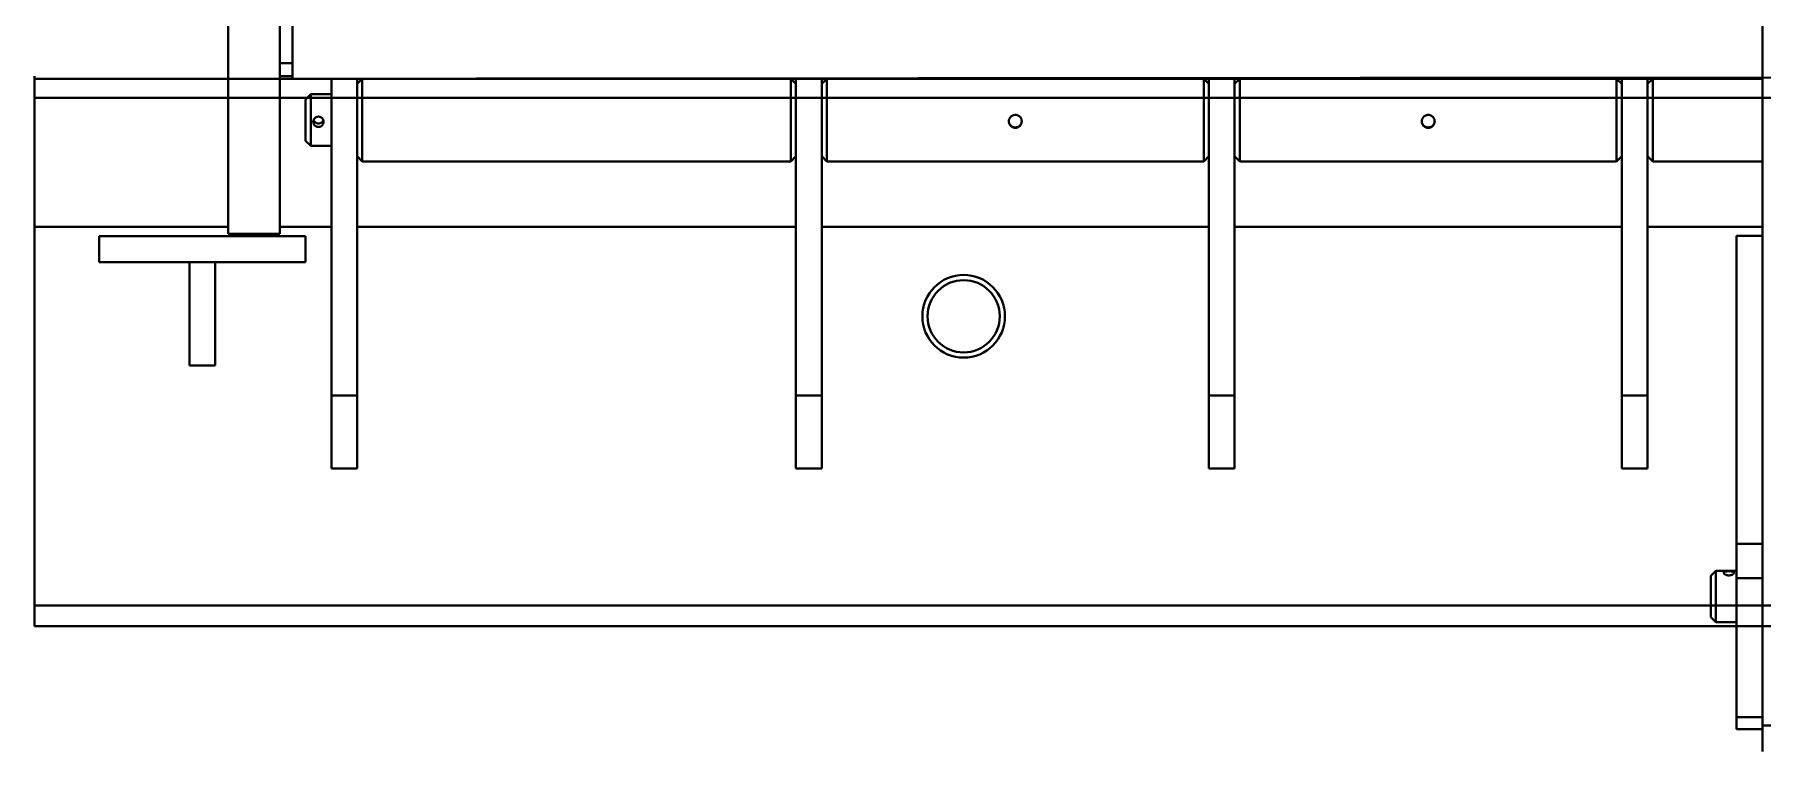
# Model space of a CAD drawing. Header units: millimetres. Extents: x 30271 to 35001, y 5679 to 9007.
# Drawn here: x 33177 to 33847, y 7477 to 7754 of the extents above; entities that cross this region are included whole.
import ezdxf

# ---------------------------------------------------------------- set-up
doc = ezdxf.new("R2010")
doc.units = ezdxf.units.MM
doc.linetypes.add('K5LT_BASIC', pattern=[0])

msp = doc.modelspace()

# ---------------------------------------------------------------- linework, layer by layer
at = {"color": 5, "linetype": 'K5LT_BASIC', "lineweight": 40, "ltscale": 0.5}
for p, q in [((33846.811, 8258.577), (33846.811, 7557.193)), ((33272.311, 7677.278), (33272.311, 7902.278)), ((33252.311, 7677.278), (33252.311, 7869.278)), ((33277.311, 7740.278), (33277.311, 7798.278)), ((33272.311, 7743.278), (33277.311, 7743.278)), ((33277.311, 7743.278), (33272.311, 7743.278)), ((33277.311, 7737.278), (33277.311, 7740.278)), ((33177.311, 7738.278), (33177.311, 7533.278)), ((34577.311, 7738.278), (33177.311, 7737.278)), ((33177.311, 7525.278), (33177.311, 7737.278)), ((33846.811, 7737.278), (33177.311, 7737.278)), ((33846.811, 7737.278), (33177.311, 7737.278)), ((33277.311, 7738.278), (33272.311, 7738.278)), ((33292.311, 7721.278), (33292.311, 7737.278)), ((33302.311, 7721.278), (33302.311, 7737.278)), ((33304.311, 7737.278), (33302.311, 7735.278)), ((33304.311, 7705.278), (33304.311, 7737.278)), ((33470.311, 7737.278), (33472.311, 7735.278)), ((33470.311, 7705.278), (33470.311, 7737.278)), ((33472.311, 7721.278), (33472.311, 7737.278)), ((33482.311, 7721.278), (33482.311, 7737.278)), ((33484.311, 7737.278), (33482.311, 7735.278)), ((33484.311, 7705.278), (33484.311, 7737.278)), ((33630.311, 7737.278), (33632.311, 7735.278)), ((33630.311, 7705.278), (33630.311, 7737.278)), ((33632.311, 7721.278), (33632.311, 7737.278)), ((33642.311, 7721.278), (33642.311, 7737.278)), ((33644.311, 7737.278), (33642.311, 7735.278)), ((33644.311, 7705.278), (33644.311, 7737.278)), ((33790.311, 7737.278), (33792.311, 7735.278)), ((33790.311, 7705.278), (33790.311, 7737.278)), ((33792.311, 7721.278), (33792.311, 7737.278)), ((33802.311, 7721.278), (33802.311, 7737.278)), ((33804.311, 7737.278), (33802.311, 7735.278)), ((33804.311, 7705.278), (33804.311, 7737.278)), ((34577.311, 7729.878), (33177.311, 7729.878)), ((33282.911, 7729.878), (33272.311, 7729.878)), ((33284.311, 7731.278), (33282.311, 7729.278)), ((33282.311, 7729.278), (33282.311, 7713.278)), ((33284.311, 7731.278), (33292.311, 7731.278)), ((33284.311, 7711.278), (33284.311, 7731.278)), ((33292.311, 7614.635), (33292.311, 7721.278)), ((33302.311, 7614.635), (33302.311, 7721.278)), ((33472.311, 7614.635), (33472.311, 7721.278)), ((33482.311, 7614.635), (33482.311, 7721.278)), ((33632.311, 7614.635), (33632.311, 7721.278)), ((33642.311, 7614.635), (33642.311, 7721.278)), ((33792.311, 7614.635), (33792.311, 7721.278)), ((33802.311, 7614.635), (33802.311, 7721.278)), ((33284.311, 7711.278), (33282.311, 7713.278)), ((33284.311, 7711.278), (33292.311, 7711.278)), ((33304.311, 7705.278), (33302.311, 7707.278)), ((33470.311, 7705.278), (33472.311, 7707.278)), ((33484.311, 7705.278), (33482.311, 7707.278)), ((33630.311, 7705.278), (33632.311, 7707.278)), ((33644.311, 7705.278), (33642.311, 7707.278)), ((33790.311, 7705.278), (33792.311, 7707.278)), ((33804.311, 7705.278), (33802.311, 7707.278)), ((33304.311, 7705.278), (33470.311, 7705.278)), ((33484.311, 7705.278), (33630.311, 7705.278)), ((33644.311, 7705.278), (33790.311, 7705.278)), ((33804.311, 7705.278), (33846.811, 7705.278)), ((33177.311, 7679.878), (33252.311, 7679.878)), ((33292.311, 7679.878), (33272.311, 7679.878)), ((33472.311, 7679.878), (33302.311, 7679.878)), ((33632.311, 7679.878), (33482.311, 7679.878)), ((33792.311, 7679.878), (33642.311, 7679.878)), ((33846.811, 7679.878), (33802.311, 7679.878)), ((33202.311, 7676.278), (33282.311, 7676.278)), ((33202.311, 7666.278), (33202.311, 7676.278)), ((33272.311, 7677.278), (33252.311, 7677.278)), ((33282.311, 7666.278), (33282.311, 7676.278)), ((33836.811, 7557.193), (33836.811, 7676.452)), ((33846.811, 7676.452), (33836.811, 7676.452)), ((33202.311, 7666.278), (33282.311, 7666.278)), ((33237.311, 7626.278), (33237.311, 7666.278)), ((33247.311, 7626.278), (33247.311, 7666.278)), ((33247.311, 7626.278), (33237.311, 7626.278)), ((33302.311, 7614.635), (33292.311, 7614.635)), ((33292.311, 7586.278), (33292.311, 7614.635)), ((33302.311, 7586.278), (33302.311, 7614.635)), ((33482.311, 7614.635), (33472.311, 7614.635)), ((33472.311, 7586.278), (33472.311, 7614.635)), ((33482.311, 7586.278), (33482.311, 7614.635)), ((33642.311, 7614.635), (33632.311, 7614.635)), ((33632.311, 7586.278), (33632.311, 7614.635)), ((33642.311, 7586.278), (33642.311, 7614.635)), ((33802.311, 7614.635), (33792.311, 7614.635)), ((33792.311, 7586.278), (33792.311, 7614.635)), ((33802.311, 7586.278), (33802.311, 7614.635)), ((33302.311, 7586.278), (33292.311, 7586.278)), ((33482.311, 7586.278), (33472.311, 7586.278)), ((33642.311, 7586.278), (33632.311, 7586.278)), ((33802.311, 7586.278), (33792.311, 7586.278)), ((33846.811, 7557.193), (33836.811, 7557.193)), ((33836.811, 7543.804), (33836.811, 7557.193)), ((33846.811, 7543.804), (33846.811, 7557.193)), ((33828.811, 7546.77), (33826.811, 7544.77)), ((33828.811, 7546.77), (33836.811, 7546.77)), ((33828.811, 7546.77), (33828.811, 7526.77)), ((33826.811, 7544.77), (33826.811, 7528.77)), ((33846.811, 7543.804), (33836.811, 7543.804)), ((33836.811, 7489.976), (33836.811, 7543.804)), ((33846.811, 7489.976), (33846.811, 7543.804)), ((33826.811, 7533.278), (33177.311, 7533.278)), ((34577.311, 7533.278), (33177.311, 7533.278)), ((33836.811, 7525.278), (33177.311, 7525.278)), ((34577.311, 7525.278), (33177.311, 7525.278)), ((33828.811, 7526.77), (33826.811, 7528.77)), ((33828.811, 7526.77), (33836.811, 7526.77)), ((33836.811, 7485.423), (33836.811, 7489.976)), ((33846.811, 7489.976), (33836.811, 7489.976)), ((33846.811, 7485.423), (33836.811, 7485.423)), ((33846.811, 7489.976), (33846.811, 7486.77)), ((33846.811, 7486.77), (33856.811, 7486.77)), ((33846.811, 7476.77), (33846.811, 7486.77)), ((33846.811, 7486.77), (33906.811, 7486.77))]:
    msp.add_line(p, q, dxfattribs=at)
for radius in [16, 14]:
    msp.add_circle((33537.311, 7645.278), radius, dxfattribs=at)
for points, knots in [([(33289.311, 7720.592), (33289.311, 7720.656), (33289.304, 7720.816), (33289.261, 7721.067), (33289.176, 7721.332), (33289.06, 7721.576), (33288.917, 7721.796), (33288.743, 7722), (33288.536, 7722.187), (33288.291, 7722.351), (33288.033, 7722.472), (33287.783, 7722.549), (33287.549, 7722.591), (33287.355, 7722.604), (33287.218, 7722.6), (33287.12, 7722.593), (33286.994, 7722.578), (33286.804, 7722.54), (33286.569, 7722.463), (33286.34, 7722.353), (33286.134, 7722.22), (33285.938, 7722.058), (33285.736, 7721.841), (33285.546, 7721.556), (33285.409, 7721.24), (33285.329, 7720.914), (33285.311, 7720.702), (33285.311, 7720.592)], [0, 0, 0, 0, 0.8506305, 2.1395032, 3.3825133, 4.5627597, 5.7267869, 6.8745951, 8.1401391, 9.4473631, 10.7962671, 11.9306262, 12.9369422, 13.9647185, 14.5163155, 14.767364, 15.2675037, 16.2069618, 17.3505055, 18.5552379, 19.591864, 20.6241683, 21.9454874, 23.5427142, 25.1682314, 26.5287025, 28, 28, 28, 28]), ([(33285.311, 7720.592), (33285.311, 7720.539), (33285.317, 7720.404), (33285.347, 7720.189), (33285.418, 7719.931), (33285.532, 7719.666), (33285.695, 7719.408), (33285.877, 7719.2), (33286.066, 7719.034), (33286.25, 7718.906), (33286.441, 7718.803), (33286.641, 7718.721), (33286.841, 7718.662), (33287.03, 7718.628), (33287.185, 7718.613), (33287.275, 7718.611), (33287.311, 7718.611)], [0, 0, 0, 0, 0.8655374, 2.1855451, 3.5247942, 5.224383, 6.8852174, 8.5072976, 9.7457548, 10.9804418, 12.1630226, 13.2972674, 14.4881831, 15.5404808, 16.4127554, 17, 17, 17, 17]), ([(33287.311, 7719.955), (33287.257, 7719.955), (33287.181, 7719.958), (33287.074, 7719.969), (33286.967, 7719.984), (33286.816, 7720.015), (33286.623, 7720.074), (33286.423, 7720.161), (33286.232, 7720.27), (33286.041, 7720.409), (33285.834, 7720.6), (33285.632, 7720.858), (33285.503, 7721.097), (33285.446, 7721.242), (33285.433, 7721.278)], [0, 0, 0, 0, 0.9940855, 1.4104365, 1.9656374, 2.9691349, 4.2534222, 5.6751427, 6.9721374, 8.2936868, 10.0168392, 12.1440695, 14.2917148, 15, 15, 15, 15]), ([(33289.19, 7721.278), (33289.156, 7721.185), (33289.069, 7720.992), (33288.901, 7720.735), (33288.711, 7720.525), (33288.526, 7720.365), (33288.324, 7720.227), (33288.082, 7720.103), (33287.813, 7720.013), (33287.58, 7719.97), (33287.416, 7719.957), (33287.339, 7719.955), (33287.311, 7719.955)], [0, 0, 0, 0, 1.572112, 3.3690751, 4.887569, 6.0684882, 7.2639524, 8.7913407, 10.3832846, 11.771501, 12.5594651, 13, 13, 13, 13]), ([(33287.311, 7718.611), (33287.355, 7718.611), (33287.418, 7718.613), (33287.507, 7718.62), (33287.6, 7718.63), (33287.754, 7718.656), (33287.969, 7718.714), (33288.214, 7718.816), (33288.437, 7718.946), (33288.627, 7719.092), (33288.788, 7719.247), (33288.932, 7719.421), (33289.07, 7719.633), (33289.19, 7719.887), (33289.276, 7720.179), (33289.308, 7720.418), (33289.311, 7720.556), (33289.311, 7720.592)], [0, 0, 0, 0, 0.7495808, 1.077519, 1.5294838, 2.355219, 3.7534044, 5.3521693, 6.9155895, 8.2097116, 9.488444, 10.7878547, 12.1233334, 13.8732365, 15.6246477, 17.3775671, 18, 18, 18, 18]), ([(33559.811, 7720.775), (33559.811, 7720.813), (33559.808, 7720.952), (33559.783, 7721.192), (33559.714, 7721.487), (33559.612, 7721.768), (33559.469, 7722.054), (33559.277, 7722.336), (33559.033, 7722.602), (33558.762, 7722.824), (33558.456, 7723.011), (33558.119, 7723.156), (33557.778, 7723.244), (33557.445, 7723.283), (33557.135, 7723.281), (33556.852, 7723.242), (33556.597, 7723.18), (33556.353, 7723.094), (33556.103, 7722.973), (33555.863, 7722.822), (33555.637, 7722.642), (33555.425, 7722.427), (33555.237, 7722.182), (33555.079, 7721.915), (33554.955, 7721.63), (33554.868, 7721.334), (33554.821, 7721.047), (33554.811, 7720.86), (33554.811, 7720.775)], [0, 0, 0, 0, 0.4162784, 1.5433144, 2.6626957, 3.7589362, 4.8396905, 6.198095, 7.5280349, 8.8295102, 10.0634122, 11.4919069, 12.8829904, 13.9519689, 15.1948896, 16.3027719, 17.1014536, 18.0956968, 19.1665319, 20.1697773, 21.2326756, 22.3634874, 23.5025596, 24.6481681, 25.7920524, 26.9298003, 28.0631361, 29, 29, 29, 29]), ([(33554.811, 7720.775), (33554.811, 7720.658), (33554.826, 7720.444), (33554.888, 7720.139), (33554.977, 7719.867), (33555.093, 7719.612), (33555.235, 7719.377), (33555.4, 7719.159), (33555.591, 7718.958), (33555.807, 7718.776), (33556.045, 7718.619), (33556.295, 7718.492), (33556.558, 7718.393), (33556.821, 7718.326), (33557.076, 7718.29), (33557.236, 7718.283), (33557.311, 7718.283)], [0, 0, 0, 0, 1.5156813, 2.783844, 4.0296581, 5.2349389, 6.4220349, 7.6028289, 8.7955058, 10.0241833, 11.2769784, 12.5021554, 13.6755968, 14.9170249, 16.0251593, 17, 17, 17, 17]), ([(33557.311, 7718.443), (33557.238, 7718.443), (33557.09, 7718.449), (33556.853, 7718.48), (33556.598, 7718.54), (33556.333, 7718.635), (33556.08, 7718.758), (33555.844, 7718.909), (33555.621, 7719.089), (33555.412, 7719.301), (33555.228, 7719.543), (33555.074, 7719.806), (33554.953, 7720.085), (33554.868, 7720.375), (33554.825, 7720.633), (33554.814, 7720.793), (33554.813, 7720.854)], [0, 0, 0, 0, 0.9622224, 1.9611863, 3.1562861, 4.4183052, 5.6896729, 6.8836585, 8.1503081, 9.4952181, 10.8457246, 12.1975189, 13.5450045, 14.8771703, 16.1983254, 17, 17, 17, 17]), ([(33559.81, 7720.854), (33559.808, 7720.797), (33559.798, 7720.644), (33559.76, 7720.401), (33559.684, 7720.13), (33559.581, 7719.875), (33559.453, 7719.635), (33559.297, 7719.409), (33559.114, 7719.198), (33558.903, 7719.003), (33558.665, 7718.831), (33558.407, 7718.687), (33558.145, 7718.579), (33557.883, 7718.503), (33557.606, 7718.454), (33557.413, 7718.443), (33557.311, 7718.443)], [0, 0, 0, 0, 0.7478401, 2.0240483, 3.2570478, 4.4678491, 5.6674715, 6.878113, 8.1216637, 9.3871043, 10.6992376, 12.0361736, 13.2949937, 14.4508952, 15.6515911, 17, 17, 17, 17]), ([(33557.311, 7718.283), (33557.361, 7718.283), (33557.473, 7718.286), (33557.672, 7718.305), (33557.933, 7718.354), (33558.239, 7718.451), (33558.548, 7718.599), (33558.817, 7718.776), (33559.044, 7718.97), (33559.242, 7719.181), (33559.418, 7719.42), (33559.568, 7719.686), (33559.685, 7719.972), (33559.767, 7720.272), (33559.805, 7720.541), (33559.811, 7720.71), (33559.811, 7720.775)], [0, 0, 0, 0, 0.6406218, 1.4521354, 2.5932893, 4.0826403, 5.6168347, 7.0371239, 8.2582626, 9.50423, 10.8008367, 12.1232537, 13.4697792, 14.8146025, 16.1534589, 17, 17, 17, 17]), ([(33719.811, 7720.775), (33719.811, 7720.813), (33719.808, 7720.952), (33719.783, 7721.192), (33719.714, 7721.487), (33719.612, 7721.768), (33719.469, 7722.054), (33719.277, 7722.336), (33719.033, 7722.602), (33718.762, 7722.824), (33718.456, 7723.011), (33718.119, 7723.156), (33717.778, 7723.244), (33717.445, 7723.283), (33717.135, 7723.281), (33716.852, 7723.242), (33716.597, 7723.18), (33716.353, 7723.094), (33716.103, 7722.973), (33715.863, 7722.822), (33715.637, 7722.642), (33715.425, 7722.427), (33715.237, 7722.182), (33715.079, 7721.915), (33714.955, 7721.63), (33714.868, 7721.334), (33714.821, 7721.047), (33714.811, 7720.86), (33714.811, 7720.775)], [0, 0, 0, 0, 0.4162784, 1.5433144, 2.6626957, 3.7589362, 4.8396905, 6.198095, 7.5280349, 8.8295102, 10.0634122, 11.4919069, 12.8829904, 13.9519689, 15.1948896, 16.3027719, 17.1014536, 18.0956968, 19.1665319, 20.1697773, 21.2326756, 22.3634874, 23.5025596, 24.6481681, 25.7920524, 26.9298003, 28.0631361, 29, 29, 29, 29]), ([(33714.811, 7720.775), (33714.811, 7720.658), (33714.826, 7720.444), (33714.888, 7720.139), (33714.977, 7719.867), (33715.093, 7719.612), (33715.235, 7719.377), (33715.4, 7719.159), (33715.591, 7718.958), (33715.807, 7718.776), (33716.045, 7718.619), (33716.295, 7718.492), (33716.558, 7718.393), (33716.821, 7718.326), (33717.076, 7718.29), (33717.236, 7718.283), (33717.311, 7718.283)], [0, 0, 0, 0, 1.5156813, 2.783844, 4.0296581, 5.2349389, 6.4220349, 7.6028289, 8.7955058, 10.0241833, 11.2769784, 12.5021554, 13.6755968, 14.9170249, 16.0251593, 17, 17, 17, 17]), ([(33717.311, 7718.443), (33717.238, 7718.443), (33717.09, 7718.449), (33716.853, 7718.48), (33716.598, 7718.54), (33716.333, 7718.635), (33716.08, 7718.758), (33715.844, 7718.909), (33715.621, 7719.089), (33715.412, 7719.301), (33715.228, 7719.543), (33715.074, 7719.806), (33714.953, 7720.085), (33714.868, 7720.375), (33714.825, 7720.633), (33714.814, 7720.793), (33714.813, 7720.854)], [0, 0, 0, 0, 0.9622224, 1.9611863, 3.1562861, 4.4183052, 5.6896729, 6.8836585, 8.1503081, 9.4952181, 10.8457246, 12.1975189, 13.5450045, 14.8771703, 16.1983254, 17, 17, 17, 17]), ([(33719.81, 7720.854), (33719.808, 7720.797), (33719.798, 7720.644), (33719.76, 7720.401), (33719.684, 7720.13), (33719.581, 7719.875), (33719.453, 7719.635), (33719.297, 7719.409), (33719.114, 7719.198), (33718.903, 7719.003), (33718.665, 7718.831), (33718.407, 7718.687), (33718.145, 7718.579), (33717.883, 7718.503), (33717.606, 7718.454), (33717.413, 7718.443), (33717.311, 7718.443)], [0, 0, 0, 0, 0.7478401, 2.0240483, 3.2570478, 4.4678491, 5.6674715, 6.878113, 8.1216637, 9.3871043, 10.6992376, 12.0361736, 13.2949937, 14.4508952, 15.6515911, 17, 17, 17, 17]), ([(33717.311, 7718.283), (33717.361, 7718.283), (33717.473, 7718.286), (33717.672, 7718.305), (33717.933, 7718.354), (33718.239, 7718.451), (33718.548, 7718.599), (33718.817, 7718.776), (33719.044, 7718.97), (33719.242, 7719.181), (33719.418, 7719.42), (33719.568, 7719.686), (33719.685, 7719.972), (33719.767, 7720.272), (33719.805, 7720.541), (33719.811, 7720.71), (33719.811, 7720.775)], [0, 0, 0, 0, 0.6406218, 1.4521354, 2.5932893, 4.0826403, 5.6168347, 7.0371239, 8.2582626, 9.50423, 10.8008367, 12.1232537, 13.4697792, 14.8146025, 16.1534589, 17, 17, 17, 17]), ([(33833.811, 7546.547), (33833.696, 7546.547), (33833.508, 7546.544), (33833.226, 7546.53), (33832.964, 7546.508), (33832.697, 7546.472), (33832.471, 7546.427), (33832.287, 7546.375), (33832.139, 7546.318), (33832.018, 7546.253), (33831.925, 7546.182), (33831.86, 7546.105), (33831.82, 7546.022), (33831.811, 7545.962), (33831.811, 7545.93)], [0, 0, 0, 0, 1.6440728, 2.6932936, 4.1335064, 5.6370046, 7.0750598, 8.2522018, 9.4302546, 10.5911587, 11.7340033, 12.8182839, 13.8620602, 15, 15, 15, 15]), ([(33831.811, 7545.93), (33831.811, 7545.906), (33831.817, 7545.851), (33831.848, 7545.763), (33831.904, 7545.666), (33831.988, 7545.565), (33832.101, 7545.461), (33832.242, 7545.358), (33832.41, 7545.261), (33832.598, 7545.173), (33832.801, 7545.097), (33833.01, 7545.037), (33833.222, 7544.992), (33833.433, 7544.962), (33833.637, 7544.945), (33833.825, 7544.941), (33834.013, 7544.947), (33834.227, 7544.966), (33834.47, 7545.004), (33834.72, 7545.065), (33834.941, 7545.14), (33835.133, 7545.221), (33835.301, 7545.31), (33835.452, 7545.407), (33835.578, 7545.51), (33835.676, 7545.611), (33835.746, 7545.708), (33835.798, 7545.815), (33835.811, 7545.888), (33835.811, 7545.93)], [0, 0, 0, 0, 0.8761619, 1.9067807, 2.9571894, 4.0690889, 5.2226895, 6.4166364, 7.6092286, 8.7982929, 9.9851842, 11.1026504, 12.1528647, 13.2132328, 14.1997012, 15.0921891, 15.9036085, 16.8816635, 18.1777634, 19.5056049, 20.7687894, 21.8641835, 22.9877725, 24.1495674, 25.3213731, 26.4420637, 27.5016282, 28.5014603, 30, 30, 30, 30]), ([(33835.811, 7545.93), (33835.811, 7545.973), (33835.797, 7546.043), (33835.741, 7546.135), (33835.664, 7546.212), (33835.556, 7546.283), (33835.419, 7546.345), (33835.258, 7546.399), (33835.075, 7546.443), (33834.872, 7546.479), (33834.66, 7546.507), (33834.448, 7546.526), (33834.243, 7546.538), (33834.032, 7546.546), (33833.887, 7546.547), (33833.811, 7546.547)], [0, 0, 0, 0, 1.6157279, 2.7590057, 3.9688108, 5.2443239, 6.5190176, 7.7909657, 9.0609874, 10.3267165, 11.5900791, 12.7454874, 13.7953076, 14.8449492, 16, 16, 16, 16])]:
    msp.add_open_spline(points, degree=3, knots=knots, dxfattribs=at)

doc.saveas('drawing.dxf')
